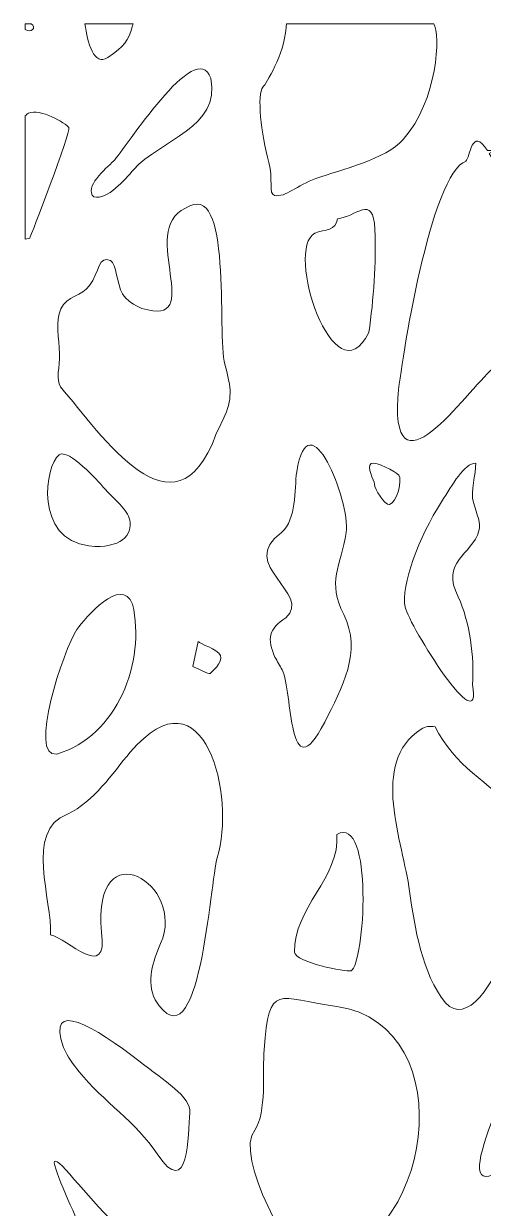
# Model space of a CAD drawing. Header units: centimetres. Extents: x -27.5 to -18.4, y -4.1 to 9.5.
# Drawn here: x -27.51 to -24.14, y 0.81 to 9.5 of the extents above; entities that cross this region are included whole.
import ezdxf

# ---------------------------------------------------------------- set-up
doc = ezdxf.new("R2010")
doc.units = ezdxf.units.CM
doc.header["$MEASUREMENT"] = 0
doc.layers.add('layer 1', color=7, linetype='Continuous')

msp = doc.modelspace()

# ---------------------------------------------------------------- linework, layer by layer
at = {"layer": 'layer 1', "color": 250, "lineweight": 9}
for points, knots in [([(-27.5, 9.45847), (-27.5, 9.45847), (-27.5, 9.50001), (-27.5, 9.50001), (-27.5, 9.50001), (-27.5, 9.50001), (-27.45734, 9.50001), (-27.45734, 9.50001), (-27.45734, 9.50001), (-27.41625, 9.47007), (-27.45513, 9.42844), (-27.5, 9.45847)], [0, 0, 0, 0, 0.25, 0.25, 0.25, 0.25, 0.5, 0.5, 0.5, 0.5, 1, 1, 1, 1]), ([(-27.06198, 9.50001), (-27.06198, 9.50001), (-26.70864, 9.50001), (-26.70864, 9.50001), (-26.70864, 9.50001), (-26.71075, 9.49313), (-26.71283, 9.48571), (-26.71484, 9.47766), (-26.71484, 9.47766), (-26.74052, 9.37495), (-26.77476, 9.33429), (-26.89459, 9.25298), (-26.89459, 9.25298), (-26.99572, 9.18435), (-27.04642, 9.35997), (-27.06198, 9.50001)], [0, 0, 0, 0, 0.2, 0.2, 0.2, 0.2, 0.4, 0.4, 0.4, 0.4, 0.6, 0.6, 0.6, 0.6, 1, 1, 1, 1]), ([(-25.58354, 9.50001), (-25.58354, 9.50001), (-24.50175, 9.50001), (-24.50175, 9.50001), (-24.50175, 9.50001), (-24.45043, 9.42299), (-24.47126, 8.93932), (-24.72673, 8.64938), (-24.72673, 8.64938), (-24.85454, 8.50433), (-25.17933, 8.43037), (-25.3665, 8.36386), (-25.3665, 8.36386), (-25.50308, 8.31532), (-25.59017, 8.22353), (-25.67019, 8.23969), (-25.67019, 8.23969), (-25.71654, 8.24904), (-25.67947, 8.36531), (-25.71221, 8.48057), (-25.71221, 8.48057), (-25.77185, 8.69052), (-25.79895, 8.9852), (-25.75721, 9.03324), (-25.75721, 9.03324), (-25.73051, 9.06396), (-25.60142, 9.26727), (-25.58528, 9.47057), (-25.58528, 9.47057), (-25.5845, 9.48038), (-25.58393, 9.4902), (-25.58354, 9.50001)], [0, 0, 0, 0, 0.1111111, 0.1111111, 0.1111111, 0.1111111, 0.2222222, 0.2222222, 0.2222222, 0.2222222, 0.3333333, 0.3333333, 0.3333333, 0.3333333, 0.4444444, 0.4444444, 0.4444444, 0.4444444, 0.5555556, 0.5555556, 0.5555556, 0.5555556, 0.6666667, 0.6666667, 0.6666667, 0.6666667, 0.7777778, 0.7777778, 0.7777778, 0.7777778, 1, 1, 1, 1]), ([(-26.70552, 8.4284), (-26.50941, 8.64779), (-26.05999, 8.73924), (-26.13892, 9.09933), (-26.13892, 9.09933), (-26.24323, 9.41546), (-26.77464, 8.56738), (-26.85137, 8.49254), (-26.85137, 8.49254), (-26.91211, 8.43546), (-27.07251, 8.29803), (-26.99646, 8.22932), (-26.99646, 8.22932), (-26.89954, 8.20128), (-26.76609, 8.36064), (-26.70552, 8.4284)], [0, 0, 0, 0, 0.2, 0.2, 0.2, 0.2, 0.4, 0.4, 0.4, 0.4, 0.6, 0.6, 0.6, 0.6, 1, 1, 1, 1]), ([(-27.5, 7.91853), (-27.5, 7.91853), (-27.5, 8.82405), (-27.5, 8.82405), (-27.5, 8.82405), (-27.49267, 8.83251), (-27.48519, 8.83879), (-27.47761, 8.84229), (-27.47761, 8.84229), (-27.39135, 8.8821), (-27.20114, 8.7693), (-27.18123, 8.73833), (-27.18123, 8.73833), (-27.16132, 8.70737), (-27.46655, 7.9266), (-27.46655, 7.9266), (-27.46655, 7.9266), (-27.46655, 7.9266), (-27.5, 7.91853), (-27.5, 7.91853)], [0, 0, 0, 0, 0.1666667, 0.1666667, 0.1666667, 0.1666667, 0.3333333, 0.3333333, 0.3333333, 0.3333333, 0.5, 0.5, 0.5, 0.5, 0.6666667, 0.6666667, 0.6666667, 0.6666667, 1, 1, 1, 1]), ([(-24.26709, 8.49215), (-24.26423, 8.49207), (-24.26118, 8.49333), (-24.2636, 8.49026), (-24.2636, 8.49026), (-24.52279, 8.41385), (-24.74384, 7.0081), (-24.76662, 6.75514), (-24.76662, 6.75514), (-24.80604, 5.978), (-24.21491, 6.86893), (-24.05433, 6.98042), (-24.05433, 6.98042), (-23.87076, 7.10286), (-24.04985, 7.50193), (-23.83664, 7.61606), (-23.83664, 7.61606), (-23.84059, 7.98481), (-23.89602, 8.2249), (-24.09451, 8.54753), (-24.09451, 8.54753), (-24.03978, 8.57491), (-24.05754, 8.56763), (-24.10766, 8.56854), (-24.10766, 8.56854), (-24.22622, 8.75346), (-24.2334, 8.51461), (-24.26709, 8.49215)], [0, 0, 0, 0, 0.125, 0.125, 0.125, 0.125, 0.25, 0.25, 0.25, 0.25, 0.375, 0.375, 0.375, 0.375, 0.5, 0.5, 0.5, 0.5, 0.625, 0.625, 0.625, 0.625, 0.75, 0.75, 0.75, 0.75, 1, 1, 1, 1]), ([(-26.03438, 6.62514), (-25.97338, 6.76566), (-25.9962, 6.85295), (-26.03542, 7.00124), (-26.03542, 7.00124), (-26.09379, 7.22197), (-25.97592, 8.37823), (-26.32413, 8.14609), (-26.32413, 8.14609), (-26.67744, 7.98429), (-26.16127, 7.26064), (-26.64405, 7.41097), (-26.64405, 7.41097), (-26.69659, 7.43024), (-26.75788, 7.47164), (-26.78597, 7.51732), (-26.78597, 7.51732), (-26.8293, 7.59096), (-26.83146, 7.73826), (-26.87481, 7.76131), (-26.87481, 7.76131), (-26.95967, 7.80643), (-26.95722, 7.67747), (-27.0292, 7.57781), (-27.0292, 7.57781), (-27.08409, 7.50181), (-27.19311, 7.50515), (-27.23955, 7.40752), (-27.23955, 7.40752), (-27.28289, 7.31642), (-27.25124, 7.19107), (-27.24877, 7.07986), (-27.24877, 7.07986), (-27.24653, 6.97861), (-27.27718, 6.88985), (-27.24083, 6.83459), (-27.24083, 6.83459), (-26.93742, 6.47921), (-26.40166, 5.6747), (-26.10069, 6.48476), (-26.10069, 6.48476), (-26.08114, 6.53253), (-26.05549, 6.57798), (-26.03438, 6.62514)], [0, 0, 0, 0, 0.0833333, 0.0833333, 0.0833333, 0.0833333, 0.1666667, 0.1666667, 0.1666667, 0.1666667, 0.25, 0.25, 0.25, 0.25, 0.3333333, 0.3333333, 0.3333333, 0.3333333, 0.4166667, 0.4166667, 0.4166667, 0.4166667, 0.5, 0.5, 0.5, 0.5, 0.5833333, 0.5833333, 0.5833333, 0.5833333, 0.6666667, 0.6666667, 0.6666667, 0.6666667, 0.75, 0.75, 0.75, 0.75, 0.8333333, 0.8333333, 0.8333333, 0.8333333, 1, 1, 1, 1]), ([(-25.20926, 8.06941), (-25.21672, 7.97923), (-25.30217, 7.99264), (-25.37412, 7.96234), (-25.37412, 7.96234), (-25.60036, 7.84955), (-25.23362, 6.72583), (-24.97782, 7.23432), (-24.97782, 7.23432), (-24.94284, 7.47984), (-24.92542, 7.74274), (-24.93319, 7.99038), (-24.93319, 7.99038), (-24.94755, 8.25861), (-25.07183, 8.07831), (-25.20926, 8.06941)], [0, 0, 0, 0, 0.2, 0.2, 0.2, 0.2, 0.4, 0.4, 0.4, 0.4, 0.6, 0.6, 0.6, 0.6, 1, 1, 1, 1]), ([(-25.61478, 4.75834), (-25.53454, 4.60245), (-25.57652, 3.85025), (-25.30238, 4.37404), (-25.30238, 4.37404), (-25.17572, 4.62439), (-25.02564, 4.89395), (-25.16276, 5.16416), (-25.16276, 5.16416), (-25.2873, 5.40772), (-25.18437, 5.51558), (-25.14426, 5.76742), (-25.14426, 5.76742), (-25.11392, 5.99904), (-25.42228, 6.76452), (-25.50769, 6.21236), (-25.50769, 6.21236), (-25.52541, 6.078), (-25.50738, 5.86386), (-25.61931, 5.76725), (-25.61931, 5.76725), (-25.95184, 5.53083), (-25.38528, 5.31407), (-25.58871, 5.14175), (-25.58871, 5.14175), (-25.71207, 5.06028), (-25.72856, 4.98489), (-25.66713, 4.85305), (-25.66713, 4.85305), (-25.65098, 4.82075), (-25.63187, 4.79013), (-25.61478, 4.75834)], [0, 0, 0, 0, 0.1111111, 0.1111111, 0.1111111, 0.1111111, 0.2222222, 0.2222222, 0.2222222, 0.2222222, 0.3333333, 0.3333333, 0.3333333, 0.3333333, 0.4444444, 0.4444444, 0.4444444, 0.4444444, 0.5555556, 0.5555556, 0.5555556, 0.5555556, 0.6666667, 0.6666667, 0.6666667, 0.6666667, 0.7777778, 0.7777778, 0.7777778, 0.7777778, 1, 1, 1, 1]), ([(-27.25095, 6.33702), (-27.35754, 6.25998), (-27.43431, 5.71634), (-27.03325, 5.66827), (-27.03325, 5.66827), (-26.79638, 5.64358), (-26.7095, 5.7519), (-26.7332, 5.85733), (-26.7332, 5.85733), (-26.75163, 5.93934), (-26.84657, 6.00476), (-26.92791, 6.10023), (-26.92791, 6.10023), (-26.96191, 6.14012), (-27.18325, 6.38594), (-27.25095, 6.33702)], [0, 0, 0, 0, 0.2, 0.2, 0.2, 0.2, 0.4, 0.4, 0.4, 0.4, 0.6, 0.6, 0.6, 0.6, 1, 1, 1, 1]), ([(-24.82616, 5.97175), (-24.77231, 5.98785), (-24.73088, 6.1527), (-24.75852, 6.18796), (-24.75852, 6.18796), (-24.78186, 6.21264), (-24.92473, 6.29195), (-24.96009, 6.27239), (-24.96009, 6.27239), (-25.00017, 6.25022), (-24.93847, 6.14793), (-24.93719, 6.12193), (-24.93719, 6.12193), (-24.93544, 6.08622), (-24.86648, 5.9682), (-24.82616, 5.97175)], [0, 0, 0, 0, 0.2, 0.2, 0.2, 0.2, 0.4, 0.4, 0.4, 0.4, 0.6, 0.6, 0.6, 0.6, 1, 1, 1, 1]), ([(-24.1926, 6.27471), (-24.27941, 6.27589), (-24.36363, 6.11706), (-24.44431, 5.99197), (-24.44431, 5.99197), (-24.61174, 5.73236), (-24.74392, 5.37811), (-24.71213, 5.21877), (-24.71213, 5.21877), (-24.67978, 5.08219), (-24.1421, 4.21553), (-24.21692, 4.65088), (-24.21692, 4.65088), (-24.20255, 4.85104), (-24.23755, 5.10915), (-24.3216, 5.29464), (-24.3216, 5.29464), (-24.45587, 5.55237), (-24.22065, 5.60379), (-24.16983, 5.77823), (-24.16983, 5.77823), (-24.15289, 5.83637), (-24.18532, 5.89643), (-24.21016, 5.98695), (-24.21016, 5.98695), (-24.23618, 6.06838), (-24.19208, 6.19594), (-24.1926, 6.27471)], [0, 0, 0, 0, 0.125, 0.125, 0.125, 0.125, 0.25, 0.25, 0.25, 0.25, 0.375, 0.375, 0.375, 0.375, 0.5, 0.5, 0.5, 0.5, 0.625, 0.625, 0.625, 0.625, 0.75, 0.75, 0.75, 0.75, 1, 1, 1, 1]), ([(-27.26956, 4.14047), (-26.82202, 4.26975), (-26.6163, 4.82069), (-26.71224, 5.24041), (-26.71224, 5.24041), (-26.79837, 5.45214), (-27.05896, 5.13953), (-27.12108, 5.05536), (-27.12108, 5.05536), (-27.21925, 4.91361), (-27.48274, 4.10983), (-27.26956, 4.14047)], [0, 0, 0, 0, 0.25, 0.25, 0.25, 0.25, 0.5, 0.5, 0.5, 0.5, 1, 1, 1, 1]), ([(-26.27118, 4.78266), (-26.23101, 4.76972), (-26.15722, 4.72523), (-26.14361, 4.73314), (-26.14361, 4.73314), (-26.13486, 4.73823), (-26.04773, 4.8123), (-26.06826, 4.86409), (-26.06826, 4.86409), (-26.08878, 4.91588), (-26.21696, 4.94539), (-26.23184, 4.96752), (-26.23184, 4.96752), (-26.23184, 4.96752), (-26.27118, 4.78266), (-26.27118, 4.78266)], [0, 0, 0, 0, 0.2, 0.2, 0.2, 0.2, 0.4, 0.4, 0.4, 0.4, 0.6, 0.6, 0.6, 0.6, 1, 1, 1, 1]), ([(-27.3158, 2.8151), (-27.1922, 2.78832), (-26.8859, 2.46463), (-26.94163, 2.83517), (-26.94163, 2.83517), (-27.00608, 3.59532), (-26.31295, 3.18716), (-26.50686, 2.75042), (-26.50686, 2.75042), (-26.56274, 2.62081), (-26.61479, 2.47384), (-26.5469, 2.33869), (-26.5469, 2.33869), (-26.21803, 1.81001), (-26.14268, 3.21451), (-26.09074, 3.38051), (-26.09074, 3.38051), (-25.95322, 3.81998), (-26.18023, 4.79664), (-26.73032, 4.15444), (-26.73032, 4.15444), (-26.86436, 3.99397), (-26.99549, 3.7925), (-27.18985, 3.70103), (-27.18985, 3.70103), (-27.51194, 3.57874), (-27.29782, 3.06251), (-27.3158, 2.8151)], [0, 0, 0, 0, 0.125, 0.125, 0.125, 0.125, 0.25, 0.25, 0.25, 0.25, 0.375, 0.375, 0.375, 0.375, 0.5, 0.5, 0.5, 0.5, 0.625, 0.625, 0.625, 0.625, 0.75, 0.75, 0.75, 0.75, 1, 1, 1, 1]), ([(-24.67936, 3.13558), (-24.64126, 2.868), (-24.58897, 2.53119), (-24.41576, 2.31471), (-24.41576, 2.31471), (-24.10164, 1.98791), (-23.62755, 3.4415), (-23.88724, 3.71713), (-23.88724, 3.71713), (-24.10138, 3.93259), (-24.35032, 4.05649), (-24.49113, 4.34036), (-24.49113, 4.34036), (-24.53352, 4.34839), (-24.55794, 4.34393), (-24.59532, 4.32295), (-24.59532, 4.32295), (-24.97625, 4.07795), (-24.72646, 3.49619), (-24.67936, 3.13558)], [0, 0, 0, 0, 0.1666667, 0.1666667, 0.1666667, 0.1666667, 0.3333333, 0.3333333, 0.3333333, 0.3333333, 0.5, 0.5, 0.5, 0.5, 0.6666667, 0.6666667, 0.6666667, 0.6666667, 1, 1, 1, 1]), ([(-25.5235, 2.68837), (-25.5183, 2.61266), (-25.14549, 2.54091), (-25.10923, 2.55067), (-25.10923, 2.55067), (-25.00849, 2.59664), (-24.94068, 3.70037), (-25.21336, 3.55151), (-25.21336, 3.55151), (-25.18549, 3.24059), (-25.53505, 3.00443), (-25.5235, 2.68837)], [0, 0, 0, 0, 0.25, 0.25, 0.25, 0.25, 0.5, 0.5, 0.5, 0.5, 1, 1, 1, 1]), ([(-24.02387, 1.07863), (-23.99816, 1.09681), (-23.97716, 1.11643), (-23.96279, 1.14483), (-23.96279, 1.14483), (-23.85035, 1.43974), (-22.81148, 1.80304), (-23.29569, 2.04834), (-23.29569, 2.04834), (-23.34394, 2.1609), (-23.54575, 2.62243), (-23.65495, 2.44154), (-23.65495, 2.44154), (-23.70435, 2.3531), (-23.73916, 2.25319), (-23.76426, 2.15525), (-23.76426, 2.15525), (-23.78696, 2.05942), (-24.43906, 0.82934), (-24.03254, 1.07299), (-24.03254, 1.07299), (-24.03254, 1.07299), (-24.02387, 1.07863), (-24.02387, 1.07863)], [0, 0, 0, 0, 0.1428571, 0.1428571, 0.1428571, 0.1428571, 0.2857143, 0.2857143, 0.2857143, 0.2857143, 0.4285714, 0.4285714, 0.4285714, 0.4285714, 0.5714286, 0.5714286, 0.5714286, 0.5714286, 0.7142857, 0.7142857, 0.7142857, 0.7142857, 1, 1, 1, 1]), ([(-25.38378, 0.39782), (-24.5084, 0.50693), (-24.26957, 2.1489), (-25.21333, 2.28955), (-25.21333, 2.28955), (-25.65625, 2.35057), (-25.70657, 2.47207), (-25.74765, 1.97323), (-25.74765, 1.97323), (-25.7583, 1.81651), (-25.72775, 1.51189), (-25.81468, 1.38082), (-25.81468, 1.38082), (-25.97369, 1.21035), (-25.54392, 0.39383), (-25.39763, 0.41021), (-25.39763, 0.41021), (-25.37715, 0.41285), (-25.36588, 0.42213), (-25.38378, 0.39782)], [0, 0, 0, 0, 0.1666667, 0.1666667, 0.1666667, 0.1666667, 0.3333333, 0.3333333, 0.3333333, 0.3333333, 0.5, 0.5, 0.5, 0.5, 0.6666667, 0.6666667, 0.6666667, 0.6666667, 1, 1, 1, 1]), ([(-27.10453, 1.80974), (-26.92709, 1.59154), (-26.68525, 1.43877), (-26.5325, 1.20762), (-26.5325, 1.20762), (-26.29694, 0.85715), (-26.30449, 1.35317), (-26.29266, 1.50932), (-26.29266, 1.50932), (-26.28247, 1.62518), (-26.47852, 1.74316), (-26.667, 1.89044), (-26.667, 1.89044), (-26.98396, 2.13811), (-27.35291, 2.35852), (-27.21928, 1.98761), (-27.21928, 1.98761), (-27.1901, 1.92234), (-27.14846, 1.86577), (-27.10453, 1.80974)], [0, 0, 0, 0, 0.1666667, 0.1666667, 0.1666667, 0.1666667, 0.3333333, 0.3333333, 0.3333333, 0.3333333, 0.5, 0.5, 0.5, 0.5, 0.6666667, 0.6666667, 0.6666667, 0.6666667, 1, 1, 1, 1]), ([(-27.09023, 0.65997), (-27.02142, 0.48043), (-27.00126, 0.32818), (-27.00001, 0.13821), (-27.00001, 0.13821), (-27.00019, -0.15465), (-26.96948, -0.56808), (-26.85796, -0.61845), (-26.85796, -0.61845), (-26.78166, -0.65291), (-26.64484, -0.43826), (-26.50479, -0.17321), (-26.50479, -0.17321), (-26.4396, -0.04341), (-26.3751, 0.21922), (-26.44682, 0.40795), (-26.44682, 0.40795), (-26.53951, 0.65191), (-26.64174, 0.53917), (-26.81515, 0.67671), (-26.81515, 0.67671), (-26.9962, 0.82029), (-27.26132, 1.19542), (-27.28672, 1.15154), (-27.28672, 1.15154), (-27.30285, 1.11416), (-27.11984, 0.72207), (-27.09023, 0.65997)], [0, 0, 0, 0, 0.125, 0.125, 0.125, 0.125, 0.25, 0.25, 0.25, 0.25, 0.375, 0.375, 0.375, 0.375, 0.5, 0.5, 0.5, 0.5, 0.625, 0.625, 0.625, 0.625, 0.75, 0.75, 0.75, 0.75, 1, 1, 1, 1])]:
    msp.add_open_spline(points, degree=3, knots=knots, dxfattribs=at)

doc.saveas('drawing.dxf')
